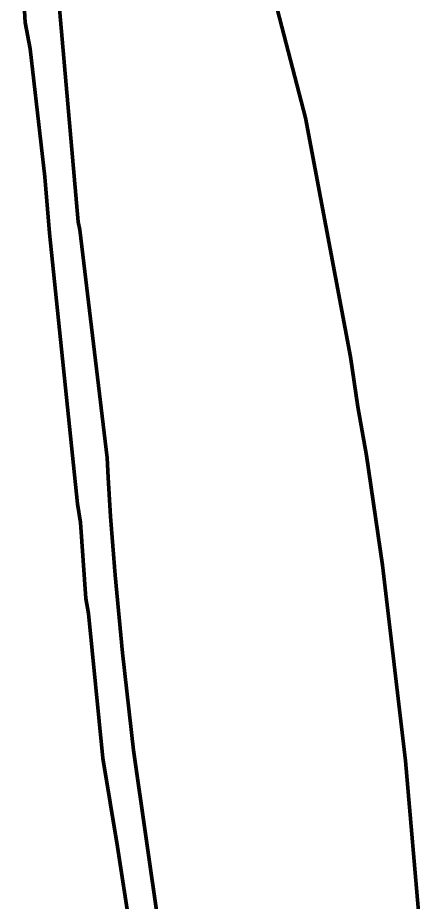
# Model space of a CAD drawing. Header units: millimetres. Extents: x 0 to 8.3, y 0 to 11.7.
# Drawn here: x 1.101 to 1.87, y 5.319 to 6.98 of the extents above; entities that cross this region are included whole.
import ezdxf

# ---------------------------------------------------------------- set-up
doc = ezdxf.new("R2010")
doc.units = ezdxf.units.MM
doc.layers.add('color#000000ff', color=7, linetype='CONTINUOUS', lineweight=100)
doc.layers.add('color#ffffffff', color=7, linetype='CONTINUOUS', lineweight=100)

msp = doc.modelspace()

# ---------------------------------------------------------------- linework, layer by layer
at = {"layer": 'color#000000ff'}
for p, q in [((1.6416, 6.7916), (1.5203, 7.2577)), ((1.1149, 6.9708), (1.101, 7.2309)), ((1.1712, 7.0923), (1.2148, 6.5963)), ((1.1243, 6.9212), (1.1149, 6.9708)), ((1.1517, 6.6809), (1.1243, 6.9212)), ((1.7255, 6.3432), (1.6416, 6.7916)), ((1.1606, 6.575), (1.1517, 6.6809)), ((1.2148, 6.5963), (1.2175, 6.5812)), ((1.2132, 6.0674), (1.1606, 6.575)), ((1.2175, 6.5812), (1.269, 6.1536)), ((1.7393, 6.2492), (1.7255, 6.3432)), ((1.7559, 6.1581), (1.7393, 6.2492)), ((1.269, 6.1536), (1.2709, 6.1168)), ((1.7858, 5.9522), (1.7559, 6.1581)), ((1.2709, 6.1168), (1.2755, 6.0434)), ((1.219, 6.0321), (1.2132, 6.0674)), ((1.2755, 6.0434), (1.284, 5.9335)), ((1.2287, 5.8894), (1.219, 6.0321)), ((1.829, 5.5845), (1.7858, 5.9522)), ((1.284, 5.9335), (1.2978, 5.7872)), ((1.2338, 5.8611), (1.2287, 5.8894)), ((1.261, 5.5899), (1.2338, 5.8611)), ((1.2978, 5.7872), (1.3187, 5.6046)), ((1.3187, 5.6046), (1.3911, 5.0952)), ((1.2887, 5.4235), (1.261, 5.5899)), ((1.8699, 5.1124), (1.829, 5.5845)), ((1.3162, 5.2432), (1.2887, 5.4235))]:
    msp.add_line(p, q, dxfattribs=at)
at = {"layer": 'color#ffffffff'}
for p, q in [((1.5203, 7.2577), (1.6416, 6.7916)), ((1.101, 7.2309), (1.1149, 6.9708)), ((1.2148, 6.5963), (1.1712, 7.0923)), ((1.1149, 6.9708), (1.1243, 6.9212)), ((1.1243, 6.9212), (1.1517, 6.6809)), ((1.6416, 6.7916), (1.7255, 6.3432)), ((1.1517, 6.6809), (1.1606, 6.575)), ((1.2175, 6.5812), (1.2148, 6.5963)), ((1.1606, 6.575), (1.2132, 6.0674)), ((1.269, 6.1536), (1.2175, 6.5812)), ((1.7255, 6.3432), (1.7393, 6.2492)), ((1.7393, 6.2492), (1.7559, 6.1581)), ((1.2709, 6.1168), (1.269, 6.1536)), ((1.7559, 6.1581), (1.7858, 5.9522)), ((1.2755, 6.0434), (1.2709, 6.1168)), ((1.2132, 6.0674), (1.219, 6.0321)), ((1.284, 5.9335), (1.2755, 6.0434)), ((1.219, 6.0321), (1.2287, 5.8894)), ((1.7858, 5.9522), (1.829, 5.5845)), ((1.2978, 5.7872), (1.284, 5.9335)), ((1.2287, 5.8894), (1.2338, 5.8611)), ((1.2338, 5.8611), (1.261, 5.5899)), ((1.3187, 5.6046), (1.2978, 5.7872)), ((1.3911, 5.0952), (1.3187, 5.6046)), ((1.261, 5.5899), (1.2887, 5.4235)), ((1.829, 5.5845), (1.8699, 5.1124)), ((1.2887, 5.4235), (1.3162, 5.2432))]:
    msp.add_line(p, q, dxfattribs=at)

doc.saveas('drawing.dxf')
